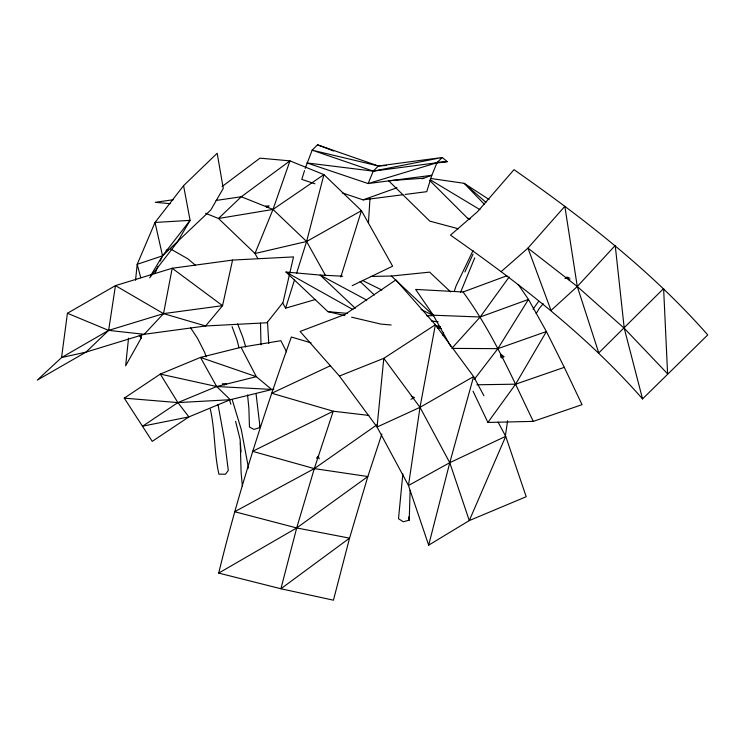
<?xml version="1.0" encoding="UTF-8"?>
<svg xmlns="http://www.w3.org/2000/svg" width="745" height="745" viewBox="0 0 745 745"><rect width="100%" height="100%" fill="white"/><g stroke="black" fill="none" stroke-linecap="round" stroke-linejoin="round"><path stroke-width="1.12" d="M402.849 473.876L398.51 518.734L403.296 521.789L409.228 520.159L410.132 490.322M500.752 357.255L500.864 354.303L504.123 356.799M369.967 198.775L368.44 222.736M128.531 338.183L125.644 365.795L141.196 338.062L141.541 334.626M135.543 280.297L137.201 264.307L155.025 222.457L183.568 185.663L217.177 153.246L223.258 188.392L210.835 209.932L162.531 255.833L150.648 275.687M67.423 313.263L61.556 357.563L37.25 380.136L86.01 352.115L144.213 334.3L205.639 325.965L266.961 322.762L283.016 302.517L293.521 256.904L232.57 260.079L172.197 268.256L115.447 285.614L67.423 313.263L108.64 330.389L144.213 334.3L163.528 313.626L172.197 268.256L222.55 305.664L205.639 325.965L163.528 313.626L115.447 285.614L108.64 330.389L86.01 352.115L61.556 357.563L108.64 330.389L163.528 313.626L222.55 305.664L232.57 260.079M507.606 420.776L505.361 436.03M443.024 335.697L443.564 332.4M428.673 545.163L449.775 462.692L473.615 376.57L435.378 324.755L395.856 279.924L345.037 314.418L300.105 331.46L339.403 376.029L377.054 427.025L408.474 485.507L428.673 545.163L469.294 520.578L526.193 496.719L505.715 436.328L498.098 422.145M381.868 433.972L367.844 476.53L349.563 538.141L333.443 600.191L280.912 588.755L218.713 573.091C238.102 492.994 263.618 414.574 291.351 337.019L311.093 342.877M304.519 170.614L301.79 179.396L314.93 183.782M305.199 168.417L312.155 150.173L317.5 144.809L378.367 165.977L386.413 165.465M340.791 277.047L361.455 210.658L323.935 174.619L289.954 160.873L259.958 158.154L222.122 186.52M315.619 299.453L285.614 308.169L294.564 279.757M296.622 273.192L306.605 241.492L323.935 174.619L273.005 209.438L218.471 218.481L205.546 213.275M454.32 291.221L456.052 285.959L473.038 250.59M569.953 278.611L569.413 280.129L566.908 277.214L565.027 278.583M460.485 292.506L474.714 257.882M154.923 273.685L158.052 266.338M160.287 261.085L162.531 255.833L190.087 220.362L183.568 185.663M464.88 271.99L473.028 254.175M536.149 313.561L539.641 307.918L543.282 303.746M533.057 309.184L538.337 301.781M509.161 276.963L480.199 316.998L451.815 348.381M473.019 391.153L487.9 422.443L515.605 384.178L546.411 331.534L528.475 299.416L518.231 284.46M474.22 379.456L497.874 348.66L528.475 299.416L480.199 316.998L433.283 315.21L415.635 289.423L463.064 291.993L506.907 275.762M149.68 277.848L177.096 242.479L190.087 220.362L155.025 222.457L162.531 255.833L137.201 264.307L140.768 277.773M316.504 458.184L318.339 456.014L319.167 458.855M378.367 165.977L312.155 150.173L373.245 171.136L442.204 157.493L378.367 165.977L373.245 171.136L368.142 183.559L306.903 162.931L373.245 171.136L436.98 162.736L442.204 157.493L447.307 161.637L435.899 163.146M642.544 398.91L707.75 334.915C651.409 270.835 583.652 218.406 514.003 169.664L477.48 211.766L450.464 235.131C519.507 283.445 586.715 335.362 642.544 398.91L624.236 328.266L615.221 245.487L577.282 286.499L551.03 310.451L527.944 248.132L564.84 206.309L577.282 286.499L598.766 352.916L663.618 288.557L667.604 373.841L624.236 328.266L577.282 286.499L527.944 248.132L501.134 271.646M167.532 249.417L166.154 250.767L167.886 249.594M376.84 424.883L314.315 468.605L234.656 511.722L296.696 527.954L349.563 538.141L280.912 588.755L296.696 527.954L314.315 468.605L333.229 411.212L368.868 415.421M273.89 389.03L230.252 399.72L188.895 416.902L152.25 441.338L124.275 398.147L160.277 374.092L200.461 357.414L241.035 347.31L280.874 340.716L286.564 351.873M266.719 207.483L269.113 205.927L265.509 206.104M218.713 573.091L296.696 527.954L367.844 476.53L314.315 468.605L252.583 451.34L333.229 411.212L271.729 393.248L330.668 365.609M410.989 399.292L414.481 397.532L411.38 396.247M352.208 285.661L392.624 266.188L361.455 210.658L306.605 241.492L254.995 253.505L218.471 218.481L241.296 196.755L289.954 160.873L273.005 209.438L254.995 253.505L257.826 258.562M501.571 357.879L503.266 357.162M339.403 376.029L383.787 358.345L435.378 324.755L420.003 407.338L408.474 485.507L449.775 462.692L505.715 436.328L469.294 520.578L449.775 462.692L420.003 407.338L383.787 358.345L377.054 427.025L420.003 407.338L473.615 376.57L483.952 395.809M342.29 192.908L363.085 199.856L396.908 187.777M421.996 178.819L431.821 175.308L436.98 162.736L368.142 183.559L431.821 175.308L426.736 191.679L405.14 194.454M487.9 422.443L533.29 421.381L582.031 404.665L564.291 367.35L515.605 384.178L476.884 384.783M256.056 393.807L260.061 427.453L253.998 429.418L249.454 427.025L248.877 408.139L247.563 394.952M216.059 200.461L241.296 196.755L273.005 209.438L306.605 241.492L325.584 275.594M173.408 199.707L155.258 202.323L170.167 203.674M363.085 199.856L402.868 194.743M370.982 276.451L391.442 276.041L429.623 272.139L450.678 291.938M423.793 178.195L388.601 180.737L429.8 221.135L458.454 228.808M436.97 162.289L447.307 161.637M426.671 315.778L433.506 315.638L391.442 276.041M452.96 348.39L497.874 348.66L546.411 331.534L564.291 367.35M342.672 276.171L320.127 275.082L285.978 272.046L327.921 311.643L344.842 315.619M437.855 328.228L441.291 328.396M124.275 398.147L177.887 402.598L230.252 399.72L216.674 386.525L200.461 357.414L256.327 376.672L271.59 389.412L216.674 386.525L160.277 374.092L177.887 402.598L188.895 416.902L142.649 426.177L177.887 402.598L216.674 386.525L256.327 376.672L241.035 347.31M327.921 311.643L347.272 313.366M391.125 324.997L380.937 324.094L351.612 317.202M431.281 320.937L438.125 321.849M469.955 218.695L467.692 218.369L429.623 180.374M430.554 178.437L464.107 183.307L489.037 199.492M436.7 326.748L440.146 327.306M566.908 277.214L569.115 277.643M469.965 218.862L467.692 218.369L469.918 218.965M435.983 325.621L440.435 326.683M317.5 144.809L333.713 151.03M362.294 280.362L381.896 290.075M421.121 309.501L433.506 315.638M366.689 300.077L320.127 275.082L355.365 308.346M285.978 272.046L352.944 309.566M170.577 248.97L187.833 258.804L195.525 265.322M430.182 179.741L479.929 209.643M485.973 202.342L464.107 183.307L484.269 204.186M360.105 281.526L374.381 294.992M463.064 291.993C492.277 331.702 511.945 377.221 533.29 421.381M139.259 335.241L141.196 338.062M190.627 327.847L197.602 338.444L204.707 352.487L206.151 356.836M282.774 303.113L285.614 308.169M433.283 315.21L450.688 346.378M237.636 323.945L242.87 337.336L245.738 346.956M232.077 326.636L236.966 339.869L239.024 347.729M229.469 399.944L230.875 404.246M232.291 399.972L241.278 429.586L248.523 468.074M235.578 421.307L240.16 439.634L241.101 472.311L242.358 485.973M259.651 425.665L260.061 427.453M408.53 516.956L409.228 520.159M217.978 404.367L224.478 440.044L228.287 470.402L225.539 474.211L218.89 474.146C214.094 452.867 215.147 430.545 210.314 409.163M240.393 443.014L241.026 452.019M268.787 343.566L267.511 322.026M261.011 344.823L260.489 323.172M226.499 383.74L224.552 384.895L222.42 383.787L226.499 383.74"/></g></svg>
